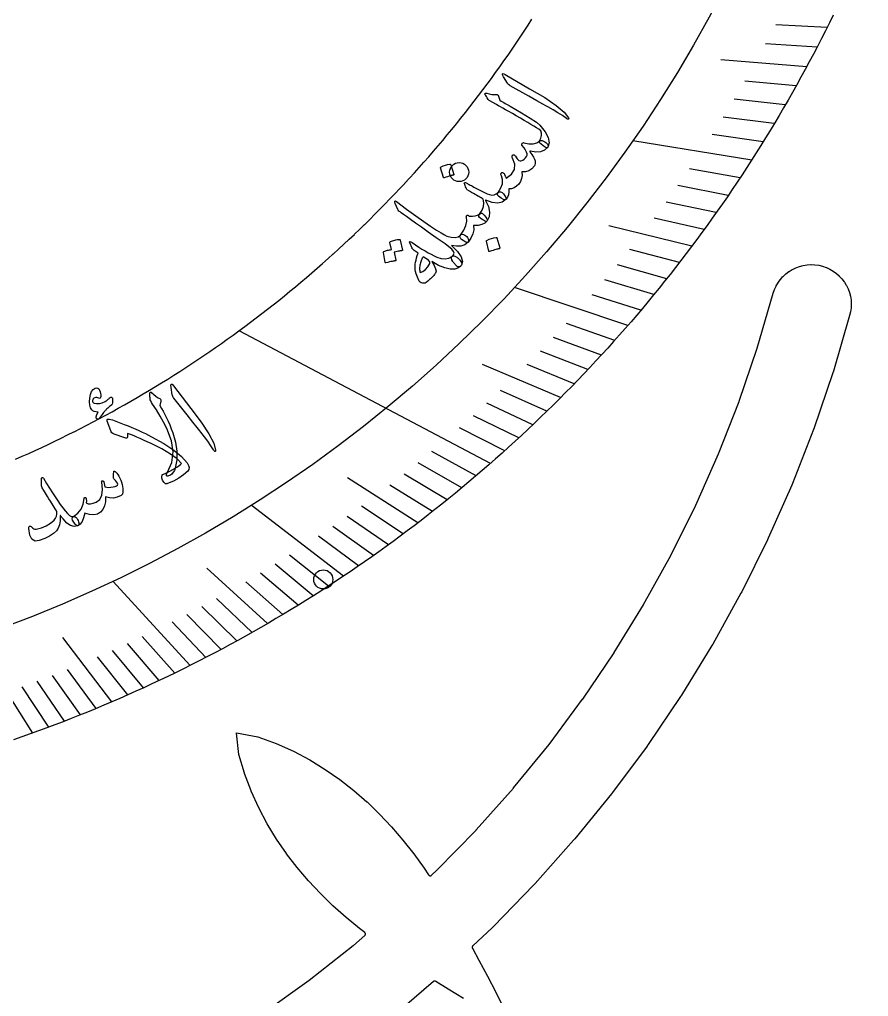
# Model space of a CAD drawing. Header units: millimetres. Extents: x -252 to 252, y -252 to 252.
# Drawn here: x 59.2 to 165.8, y -129.5 to -6.7 of the extents above; entities that cross this region are included whole.
import ezdxf

# ---------------------------------------------------------------- set-up
doc = ezdxf.new("R2010")
doc.units = ezdxf.units.MM
for name, color, linetype in [('CUT_INNER', 6, 'Continuous'), ('ENGRAVE', 7, 'Continuous'), ('ENGRAVE_FINE', 8, 'Continuous'), ('TEXT', 5, 'Continuous')]:
    doc.layers.add(name, color=color, linetype=linetype)

msp = doc.modelspace()

# ---------------------------------------------------------------- linework, layer by layer
at = {"layer": 'CUT_INNER'}
for points in [[(161.3894, -6.1542), (160.903, -7.143), (160.4106, -8.1288), (159.9122, -9.1115), (159.4077, -10.0912), (158.8972, -11.0677), (158.3808, -12.0411), (157.8584, -13.0113), (157.33, -13.9783), (156.7957, -14.942), (156.2555, -15.9025), (155.7095, -16.8596), (155.1575, -17.8133), (154.5998, -18.7636), (154.0362, -19.7105), (153.4668, -20.6539), (152.8916, -21.5938), (152.3107, -22.5302), (151.724, -23.4629), (151.1316, -24.3921), (150.5336, -25.3176), (149.9298, -26.2394), (149.3205, -27.1575), (148.7055, -28.0718), (148.0849, -28.9824), (147.4587, -29.8891), (146.827, -30.792), (146.1897, -31.6909), (145.547, -32.586), (144.8987, -33.477), (144.245, -34.3641), (143.5859, -35.2472), (142.9214, -36.1262), (142.2515, -37.0011), (141.5762, -37.8719), (140.8956, -38.7385), (140.2097, -39.6009), (139.5185, -40.4591), (138.8221, -41.313), (138.1204, -42.1627), (137.4136, -43.008), (136.7015, -43.849), (135.9844, -44.6856), (135.2621, -45.5178), (134.5347, -46.3455), (133.8022, -47.1687), (133.0647, -47.9875), (132.3222, -48.8017), (131.5747, -49.6113), (130.8223, -50.4163), (130.0649, -51.2167), (129.3027, -52.0125), (128.5355, -52.8035), (127.7636, -53.5898), (126.9868, -54.3714), (126.2052, -55.1482), (125.4189, -55.9202), (124.6279, -56.6873), (123.8322, -57.4496), (123.0318, -58.2069), (122.2268, -58.9594), (121.4171, -59.7069), (120.6029, -60.4494), (119.7842, -61.1869), (118.961, -61.9193), (118.1332, -62.6467), (117.3011, -63.369), (116.4645, -64.0862), (115.6235, -64.7983), (114.7782, -65.5051), (113.9285, -66.2068), (113.0746, -66.9032), (112.2164, -67.5944), (111.354, -68.2803), (110.4874, -68.9609), (109.6166, -69.6362), (108.7417, -70.3061), (107.8627, -70.9707), (106.9797, -71.6298), (106.0926, -72.2835), (105.2015, -72.9317), (104.3065, -73.5745), (103.4075, -74.2118), (102.5047, -74.8435), (101.598, -75.4697), (100.6874, -76.0903), (99.7731, -76.7053), (98.855, -77.3147), (97.9332, -77.9184), (97.0077, -78.5165), (96.0786, -79.1089), (95.1458, -79.6955), (94.2094, -80.2765), (93.2696, -80.8517), (92.3261, -81.4211), (91.3793, -81.9847), (90.4289, -82.5424), (89.4752, -83.0944), (88.5181, -83.6405), (87.5577, -84.1807), (86.594, -84.715), (85.627, -85.2433), (84.6568, -85.7657), (83.6834, -86.2822), (82.7068, -86.7927), (81.7272, -87.2972), (80.7444, -87.7956), (79.7587, -88.288), (78.7699, -88.7744), (77.7781, -89.2547), (76.7835, -89.7289), (75.7859, -90.197), (74.7855, -90.6589), (73.7822, -91.1147), (72.7762, -91.5643), (71.7675, -92.0078), (70.756, -92.4451), (69.7419, -92.8761), (68.7252, -93.3009), (67.7058, -93.7195), (66.684, -94.1318), (65.6596, -94.5378), (64.6327, -94.9375), (63.6034, -95.331), (62.5717, -95.7181), (61.5377, -96.0988), (60.5013, -96.4733), (59.4627, -96.8413), (58.4218, -97.203)], [(58.6654, -61.9536), (59.4886, -61.5917), (59.49, -61.5911), (60.3109, -61.2241), (60.3123, -61.2235), (61.131, -60.8516), (61.1324, -60.8509), (61.9488, -60.474), (61.9502, -60.4733), (62.7643, -60.0913), (62.7656, -60.0907), (63.5773, -59.7037), (63.5787, -59.7031), (64.388, -59.3111), (64.3894, -59.3105), (65.1963, -58.9136), (65.1977, -58.9129), (66.0021, -58.5111), (66.0035, -58.5104), (66.8054, -58.1036), (66.8068, -58.1029), (67.6063, -57.6912), (67.6076, -57.6905), (68.4045, -57.274), (68.4059, -57.2733), (69.2002, -56.8518), (69.2016, -56.8511), (69.9933, -56.4248), (69.9946, -56.424), (70.7838, -55.9929), (70.7851, -55.9921), (71.5715, -55.5561), (71.5729, -55.5554), (72.3566, -55.1145), (72.358, -55.1138), (73.139, -54.6682), (73.1403, -54.6674), (73.9186, -54.217), (73.9199, -54.2162), (74.6954, -53.7611), (74.6968, -53.7603), (75.4695, -53.3004), (75.4708, -53.2996), (76.2406, -52.8349), (76.2419, -52.8341), (77.0089, -52.3648), (77.0102, -52.3639), (77.7744, -51.8899), (77.7757, -51.8891), (78.5368, -51.4103), (78.5381, -51.4095), (79.2964, -50.9261), (79.2976, -50.9253), (80.0529, -50.4372), (80.0542, -50.4364), (80.8064, -49.9437), (80.8077, -49.9429), (81.5569, -49.4456), (81.5582, -49.4447), (82.3043, -48.9429), (82.3056, -48.942), (83.0486, -48.4356), (83.0499, -48.4347), (83.7898, -47.9237), (83.7911, -47.9228), (84.5278, -47.4073), (84.5291, -47.4064), (85.2627, -46.8864), (85.2639, -46.8855), (85.9943, -46.361), (85.9956, -46.3601), (86.7227, -45.8311), (86.724, -45.8302), (87.4479, -45.2967), (87.4491, -45.2958), (88.1697, -44.758), (88.1709, -44.757), (88.8882, -44.2147), (88.8894, -44.2138), (89.6034, -43.6671), (89.6046, -43.6662), (90.3152, -43.1152), (90.3164, -43.1142), (91.0236, -42.5588), (91.0248, -42.5579), (91.7286, -41.9981), (91.7298, -41.9972), (92.4301, -41.4331), (92.4313, -41.4322), (93.1281, -40.8639), (93.1293, -40.8629), (93.8227, -40.2903), (93.8239, -40.2893), (94.5137, -39.7125), (94.5149, -39.7115), (95.2011, -39.1304), (95.2023, -39.1294), (95.885, -38.5442), (95.8861, -38.5432), (96.5652, -37.9538), (96.5664, -37.9528), (97.2418, -37.3592), (97.243, -37.3582), (97.9148, -36.7604), (97.9159, -36.7594), (98.5841, -36.1576), (98.5852, -36.1566), (99.2496, -35.5506), (99.2508, -35.5496), (99.9114, -34.9396), (99.9126, -34.9386), (100.5695, -34.3245), (100.5706, -34.3235), (101.2238, -33.7054), (101.2249, -33.7044), (101.8742, -33.0823), (101.8753, -33.0813), (102.5209, -32.4553), (102.522, -32.4542), (103.1636, -31.8242), (103.1647, -31.8232), (103.8025, -31.1893), (103.8036, -31.1882), (104.4375, -30.5504), (104.4386, -30.5493), (105.0685, -29.9076), (105.0696, -29.9065), (105.6956, -29.261), (105.6967, -29.2599), (106.3187, -28.6106), (106.3198, -28.6095), (106.9378, -27.9563), (106.9389, -27.9552), (107.5529, -27.2982), (107.5539, -27.2971), (108.1639, -26.6364), (108.165, -26.6353), (108.7709, -25.9709), (108.7719, -25.9698), (109.3737, -25.3016), (109.3748, -25.3005), (109.9725, -24.6287), (109.9735, -24.6275), (110.5671, -23.9521), (110.5681, -23.9509), (111.1575, -23.2718), (111.1585, -23.2707), (111.7438, -22.588), (111.7448, -22.5868), (112.3258, -21.9005), (112.3268, -21.8994), (112.9036, -21.2095), (112.9046, -21.2084), (113.4772, -20.515), (113.4782, -20.5138), (114.0465, -19.817), (114.0475, -19.8158), (114.6115, -19.1155), (114.6125, -19.1143), (115.1722, -18.4105), (115.1731, -18.4093), (115.7285, -17.7021), (115.7295, -17.7009), (116.2805, -16.9903), (116.2815, -16.9891), (116.8281, -16.2751), (116.8291, -16.2739), (117.3714, -15.5566), (117.3723, -15.5554), (117.9102, -14.8348), (117.9111, -14.8335), (118.4445, -14.1096), (118.4454, -14.1084), (118.9744, -13.3812), (118.9753, -13.38), (119.4998, -12.6496), (119.5007, -12.6484), (120.0207, -11.9148), (120.0216, -11.9135), (120.5371, -11.1767), (120.538, -11.1755), (121.049, -10.4356), (121.0499, -10.4343), (121.5563, -9.6913), (121.5572, -9.69), (122.059, -8.9438), (122.0599, -8.9426), (122.5572, -8.1934), (122.558, -8.1921), (123.0507, -7.4399), (123.0515, -7.4386), (123.5396, -6.6833)], [(89.7961, -131.5177), (95.5328, -127.4117), (95.5416, -127.405), (101.0905, -123.0486), (101.099, -123.0416), (102.5332, -121.8089), (102.5511, -121.792), (102.5672, -121.7733), (102.5814, -121.7532), (102.5936, -121.7317), (102.6036, -121.7092), (102.6113, -121.6858), (102.6166, -121.6617), (102.6196, -121.6373), (102.6202, -121.6126), (102.6183, -121.588), (102.614, -121.5638), (102.6073, -121.54), (102.5984, -121.5171), (102.5872, -121.4951), (102.5739, -121.4743), (102.5586, -121.455), (102.5415, -121.4372), (102.5228, -121.4213), (101.8863, -120.9312), (101.8831, -120.9286), (100.1808, -119.525), (100.1772, -119.5219), (98.5366, -118.0611), (98.5327, -118.0575), (96.96, -116.5335), (96.956, -116.5294), (95.457, -114.9368), (95.4529, -114.9322), (94.0329, -113.2659), (94.0288, -113.2608), (92.6925, -111.5163), (92.6885, -111.5108), (91.4402, -109.6838), (91.4364, -109.6779), (90.2804, -107.7643), (90.2769, -107.7581), (89.218, -105.7534), (89.2147, -105.7467), (88.2601, -103.6444), (88.257, -103.637), (87.4196, -101.4257), (87.4165, -101.4166), (86.7287, -99.0658), (86.7275, -99.0607), (86.7266, -99.0556), (86.409, -96.3572), (86.4086, -96.3514), (86.4144, -96.3522), (89.0879, -96.8367), (89.0929, -96.8378), (89.0979, -96.8394), (91.4015, -97.6718), (91.4104, -97.6754), (93.5654, -98.6485), (93.5726, -98.6521), (95.6115, -99.7354), (95.618, -99.7391), (97.5531, -100.9203), (97.5592, -100.9242), (99.3973, -102.1968), (99.4029, -102.201), (101.1489, -103.5603), (101.1541, -103.5646), (102.8123, -105.0067), (102.8171, -105.0111), (104.3921, -106.5318), (104.3964, -106.5362), (105.8929, -108.1311), (105.8967, -108.1354), (107.3201, -109.7996), (107.3235, -109.8037), (108.6796, -111.5319), (108.6825, -111.5357), (109.9778, -113.3218), (109.9802, -113.3252), (110.5596, -114.1831), (110.574, -114.2024), (110.5902, -114.2202), (110.608, -114.2363), (110.6272, -114.2507), (110.6478, -114.2631), (110.6695, -114.2735), (110.692, -114.2818), (110.7153, -114.2879), (110.739, -114.2917), (110.763, -114.2932), (110.787, -114.2924), (110.8109, -114.2893), (110.8343, -114.2839), (110.8571, -114.2763), (110.879, -114.2666), (110.9, -114.2548), (110.9197, -114.241), (110.938, -114.2254), (111.5983, -113.6048), (111.6063, -113.597), (116.5278, -108.5427), (116.5354, -108.5346), (121.2279, -103.2669), (121.2351, -103.2584), (125.6893, -97.7878), (125.6961, -97.779), (129.9032, -92.1162), (129.9097, -92.1071), (133.8615, -86.2632), (133.8675, -86.2539), (137.5562, -80.2405), (137.5618, -80.2309), (140.9801, -74.0597), (140.9853, -74.0499), (144.1265, -67.7332), (144.1312, -67.7232), (146.9892, -61.2733), (146.9935, -61.2631), (149.5625, -54.6929), (149.5663, -54.6824), (151.8413, -48.0047), (151.8447, -47.9941), (153.8531, -41.1131), (153.8549, -41.1073), (154.0123, -40.6523), (154.0169, -40.6409), (154.2169, -40.2063), (154.2226, -40.1954), (154.4642, -39.7825), (154.4709, -39.7723), (154.7518, -39.385), (154.7595, -39.3755), (155.077, -39.0176), (155.0856, -39.0089), (155.4366, -38.6839), (155.446, -38.676), (155.8273, -38.387), (155.8374, -38.3801), (156.2451, -38.1298), (156.2559, -38.1239), (156.6861, -37.9148), (156.6974, -37.91), (157.1461, -37.7441), (157.1578, -37.7404), (157.6206, -37.6193), (157.6326, -37.6168), (158.1051, -37.5416), (158.1173, -37.5403), (158.5948, -37.5118), (158.6071, -37.5116), (159.0851, -37.5301), (159.0974, -37.5311), (159.5713, -37.5963), (159.5833, -37.5986), (160.0486, -37.71), (160.0604, -37.7134), (160.5125, -37.8698), (160.5239, -37.8744), (160.9585, -38.0744), (160.9693, -38.08), (161.3822, -38.3216), (161.3925, -38.3283), (161.7797, -38.6092), (161.7893, -38.6169), (162.1471, -38.9344), (162.1559, -38.943), (162.4809, -39.2941), (162.4888, -39.3035), (162.7778, -39.6847), (162.7847, -39.6948), (163.035, -40.1026), (163.0409, -40.1133), (163.2499, -40.5436), (163.2548, -40.5549), (163.4207, -41.0036), (163.4243, -41.0153), (163.5455, -41.4781), (163.548, -41.4901), (163.6232, -41.9626), (163.6245, -41.9747), (163.653, -42.4523), (163.6531, -42.4646), (163.6347, -42.9426), (163.6336, -42.9548), (163.5684, -43.4288), (163.5662, -43.4408), (163.4541, -43.9091), (163.4525, -43.915), (161.4119, -50.9065), (161.4111, -50.9091), (161.3451, -51.118), (161.3442, -51.1206), (158.9949, -58.0163), (158.994, -58.0189), (158.9187, -58.2247), (158.9178, -58.2273), (156.2649, -65.0119), (156.2639, -65.0145), (156.1796, -65.2167), (156.1785, -65.2192), (153.2273, -71.8796), (153.2261, -71.8821), (153.1329, -72.0804), (153.1317, -72.0828), (149.888, -78.6057), (149.8867, -78.6082), (149.7849, -78.8021), (149.7835, -78.8045), (146.2537, -85.1771), (146.2523, -85.1795), (146.1419, -85.3687), (146.1405, -85.3711), (142.3314, -91.5808), (142.3299, -91.5831), (142.2112, -91.7673), (142.2097, -91.7696), (138.1289, -97.8042), (138.1274, -97.8065), (138.0006, -97.9852), (137.999, -97.9875), (133.6545, -103.8351), (133.6529, -103.8373), (133.5184, -104.0102), (133.5166, -104.0124), (128.917, -109.6616), (128.9153, -109.6637), (128.7732, -109.8305), (128.7714, -109.8326), (123.9258, -115.2722), (123.9239, -115.2742), (123.7746, -115.4345), (123.7727, -115.4365), (118.6905, -120.6558), (118.6886, -120.6578), (118.5323, -120.8113), (118.5303, -120.8132), (116.1065, -123.0909), (116.089, -123.1091), (116.0735, -123.1289), (116.06, -123.1503), (116.0487, -123.1728), (116.0398, -123.1964), (116.0333, -123.2207), (116.0292, -123.2456), (116.0277, -123.2708), (116.0288, -123.296), (116.0323, -123.3209), (116.0384, -123.3454), (116.0469, -123.3692), (116.0577, -123.3919), (116.8725, -124.9006), (117.9366, -126.9103), (118.9886, -128.9314), (118.9892, -128.9326), (120.0207, -130.9668)], [(114.9528, -129.7166), (113.0132, -128.53), (111.4544, -127.5585), (111.4331, -127.5467), (111.4108, -127.5369), (111.3876, -127.5294), (111.3638, -127.5242), (111.3396, -127.5213), (111.3153, -127.5208), (111.291, -127.5227), (111.267, -127.5269), (111.2435, -127.5334), (111.2208, -127.5422), (111.199, -127.5531), (111.1784, -127.5661), (111.1592, -127.5811), (107.5298, -130.7004)]]:
    msp.add_lwpolyline(points, dxfattribs=at)
at = {"layer": 'ENGRAVE'}
for points in [[(151.1428, -24.3748), (136.1971, -21.9645)], [(135.5932, -45.1376), (121.3425, -40.3937)], [(118.3233, -62.4805), (86.7523, -45.8094)], [(60.8257, -96.3568), (42.8032, -67.8066)], [(99.8669, -76.6425), (88.2781, -67.7487)], [(80.6096, -87.8634), (70.8993, -77.2793)]]:
    msp.add_lwpolyline(points, dxfattribs=at)
for centre, radius in [((0, 72.6143), 165.8156), ((114.3946, -25.8855), 1.2), ((97.3249, -77.062), 1.2)]:
    msp.add_circle(centre, radius, dxfattribs=at)
at = {"layer": 'ENGRAVE_FINE'}
for points in [[(160.6261, -7.6992), (154.161, -7.3893)], [(159.3555, -10.1917), (152.8974, -9.7786)], [(158.0553, -12.6472), (147.2812, -11.7851)], [(156.7265, -15.066), (150.2881, -14.4471)], [(155.3699, -17.448), (148.9444, -16.7264)], [(153.9865, -19.7934), (147.5759, -18.9693)], [(152.5772, -22.1023), (146.1833, -21.1761)], [(149.6841, -26.6111), (143.3298, -25.4814)], [(148.2021, -28.8113), (141.8704, -27.5804)], [(146.6974, -30.9757), (140.3903, -29.6439)], [(145.1709, -33.1044), (138.8904, -31.6722)], [(143.6232, -35.1975), (133.1801, -32.6382)], [(142.0552, -37.2553), (135.8335, -35.6236)], [(140.4675, -39.278), (134.2781, -37.5473)], [(138.8608, -41.2658), (132.7056, -39.4366)], [(137.2358, -43.2189), (131.1167, -41.2919)], [(133.9334, -47.022), (127.892, -44.9009)], [(132.2573, -48.8724), (126.2575, -46.6553)], [(130.5653, -50.6891), (124.6089, -48.3766)], [(127.136, -54.222), (117.3437, -50.0457)], [(128.858, -52.4722), (122.9469, -50.0651)], [(125.3998, -55.9388), (119.5847, -53.3448)], [(123.6499, -57.6228), (117.8855, -54.9365)], [(121.8869, -59.2743), (116.1749, -56.4965)], [(120.1112, -60.8934), (114.4534, -58.025)], [(116.5237, -64.0358), (110.9793, -60.9888)], [(114.7128, -65.5595), (109.2276, -62.4247)], [(109.2163, -69.9438), (100.3733, -64.2806)], [(112.8909, -67.0519), (107.4667, -63.8302)], [(111.0587, -68.5132), (105.6971, -65.2056)], [(107.3643, -71.3437), (102.1328, -67.8673)], [(105.503, -72.7133), (100.3389, -69.1542)], [(103.6328, -74.0528), (98.5377, -70.412)], [(101.754, -75.3625), (96.7294, -71.6411)], [(97.972, -77.8932), (93.093, -74.0141)], [(90.319, -82.6064), (82.6931, -75.6317)], [(96.0694, -79.1147), (91.2654, -75.1585)], [(94.1595, -80.3072), (89.4321, -76.2753)], [(92.2426, -81.4711), (87.5931, -77.3645)], [(88.389, -83.7135), (83.8995, -79.4615)], [(86.4528, -84.7926), (82.0454, -80.4698)], [(84.5107, -85.8438), (80.1867, -81.4516)], [(82.5629, -86.8673), (78.3236, -82.407)], [(70.7698, -92.4392), (64.59, -84.3671)], [(78.6512, -88.8323), (74.5852, -84.2399)], [(76.6878, -89.7741), (72.7102, -85.1178)], [(72.7469, -91.5774), (68.9499, -86.7975)], [(74.7196, -90.6891), (70.8318, -85.9702)], [(66.8034, -94.084), (63.2856, -89.1297)], [(68.7886, -93.2746), (65.1767, -88.377)], [(62.8218, -95.6249), (59.4956, -90.5619)], [(64.8144, -94.8674), (61.3919, -89.8579)]]:
    msp.add_lwpolyline(points, dxfattribs=at)
at = {"layer": 'TEXT'}
for points in [[(119.9727, -13.9326), (119.8323, -13.6682), (119.8178, -13.5268), (119.9295, -13.5081), (120.1677, -13.6119), (123.2472, -15.42), (125.1378, -16.5284), (126.5839, -17.5038), (127.5823, -18.3508), (128.131, -19.0717), (128.1601, -19.1527), (128.1658, -19.2101), (128.1482, -19.2441), (128.1073, -19.2545), (128.0576, -19.2506), (128.0018, -19.2333), (127.9401, -19.2027), (127.8724, -19.1586), (127.3616, -18.792), (126.8028, -18.4269), (126.1962, -18.0631), (125.542, -17.7001), (125.3733, -17.6021), (124.9145, -17.3419), (124.1659, -16.9188), (123.1283, -16.3318), (120.8181, -15.0424), (120.7009, -14.9661), (120.6008, -14.8847), (120.5176, -14.7985), (120.4514, -14.7075)], [(118.0456, -16.7838), (117.9132, -16.5663), (117.8072, -16.3951), (117.7277, -16.2701), (117.6747, -16.1912), (117.6437, -16.1375), (117.6298, -16.0881), (117.6331, -16.043), (117.6535, -16.0023), (117.6914, -15.9671), (117.7385, -15.9497), (117.795, -15.9501), (117.8608, -15.9682), (118.1787, -16.0632), (118.4856, -16.1212), (118.7815, -16.1421), (119.0663, -16.126), (119.153, -16.1266), (119.2252, -16.1619), (119.2827, -16.2319), (119.3257, -16.3367), (119.5024, -16.8521), (119.6762, -16.956), (119.8471, -17.0577), (120.0152, -17.1571), (120.1804, -17.2544), (120.3427, -17.3494), (120.5022, -17.4422), (120.6587, -17.5328), (120.8124, -17.6211), (122.2358, -18.4381), (123.3299, -19.1016), (124.0931, -19.6139), (124.5245, -19.9764), (125.1786, -20.8069), (125.5659, -21.5477), (125.6864, -22.1981), (125.5404, -22.7562), (125.5314, -22.768), (125.5225, -22.7797), (125.5136, -22.7915), (125.5046, -22.8032), (125.3866, -22.8236), (125.2038, -22.7551), (124.9564, -22.5978), (124.6442, -22.3519), (124.5356, -22.2519), (124.4754, -22.1542), (124.4636, -22.0589), (124.5001, -21.9659), (124.6659, -21.6254), (124.7456, -21.2983), (124.7394, -20.985), (124.6473, -20.6857), (124.3966, -20.5134), (124.1066, -20.3241), (123.7772, -20.1176), (123.4086, -19.8939), (123.0028, -19.6532), (122.5618, -19.3959), (122.0858, -19.1218), (121.5747, -18.8308), (121.0754, -18.5407), (120.6259, -18.2809), (120.2262, -18.0515), (119.8763, -17.8526), (119.577, -17.6828), (119.3295, -17.5409), (119.1336, -17.4269), (118.9894, -17.3408), (118.2455, -16.9527), (118.1778, -16.9068), (118.1219, -16.8634), (118.0778, -16.8224), (118.0456, -16.7838)], [(119.6915, -26.3498), (119.6596, -26.2645), (119.6426, -26.1868), (119.6405, -26.1167), (119.6532, -26.0542), (119.6799, -26.0033), (119.7197, -25.9678), (119.7726, -25.9478), (119.8386, -25.9433), (119.9085, -25.9597), (119.9733, -26.0023), (120.0328, -26.0713), (120.0872, -26.1666), (120.1089, -26.2217), (120.1326, -26.2771), (120.1582, -26.333), (120.1858, -26.3894), (120.2135, -26.4471), (120.2395, -26.5069), (120.2637, -26.5689), (120.2861, -26.6329), (120.9654, -26.1326), (121.3289, -25.5459), (121.3755, -24.8766), (121.105, -24.1273), (121.071, -24.0433), (121.051, -23.9681), (121.0447, -23.9017), (121.0524, -23.8441), (121.0775, -23.7922), (121.1145, -23.7545), (121.1634, -23.7309), (121.2243, -23.7214), (121.2892, -23.7301), (121.3502, -23.7612), (121.4074, -23.8147), (121.4606, -23.8906), (121.5825, -24.0828), (121.6932, -24.2336), (121.7928, -24.3431), (121.8812, -24.4112), (122.0367, -24.4708), (122.2033, -24.4667), (122.3811, -24.3989), (122.5698, -24.2672), (122.7411, -24.097), (122.8575, -23.9256), (122.9191, -23.753), (122.926, -23.5795), (122.8706, -23.3809), (122.7454, -23.1327), (122.5505, -22.8353), (122.2856, -22.4888), (122.2555, -22.4447), (122.248, -22.3952), (122.2631, -22.3404), (122.3007, -22.2801), (122.3509, -22.2272), (122.4036, -22.1947), (122.4589, -22.1825), (122.5169, -22.1906), (123.1619, -22.3306), (123.7094, -22.3376), (124.1587, -22.212), (124.5089, -21.9542), (124.5904, -21.9069), (124.6967, -21.899), (124.8277, -21.9304), (124.9834, -22.0012), (125.1435, -22.0889), (125.2783, -22.1829), (125.3879, -22.2831), (125.4722, -22.3897), (125.5395, -22.5007), (125.5747, -22.5969), (125.578, -22.6782), (125.5493, -22.7445), (125.1355, -23.1391), (124.6276, -23.3582), (124.0271, -23.4011), (123.3349, -23.2677), (123.2995, -23.2599), (123.2803, -23.267), (123.2771, -23.2888), (123.2899, -23.3255), (123.5323, -23.6861), (123.7201, -23.9956), (123.8533, -24.2538), (123.9322, -24.4606), (123.9618, -24.642), (123.9561, -24.8123), (123.9151, -24.9716), (123.8388, -25.1196), (123.5084, -25.4858), (123.1335, -25.7336), (122.7152, -25.8628), (122.2539, -25.8733), (122.2905, -26.293), (122.2402, -26.6864), (122.1032, -27.053), (121.8794, -27.3923), (121.6053, -27.6699), (121.3078, -27.8633), (120.9874, -27.9723), (120.6445, -27.997), (120.6475, -28.3798), (120.5893, -28.7244), (120.4703, -29.0306), (120.2905, -29.298), (120.1624, -29.3551), (119.9595, -29.3123), (119.682, -29.1695), (119.3299, -28.9266), (119.2412, -28.8307), (119.2057, -28.7199), (119.2232, -28.5941), (119.2937, -28.4535), (119.6407, -27.8818), (119.8222, -27.3398), (119.8389, -26.829), (119.6915, -26.3498)], [(112.0669, -25.3461), (112.0647, -25.321), (112.0726, -25.2955), (112.0905, -25.2695), (112.1184, -25.243), (112.3827, -25.1137), (112.6558, -25.0122), (112.9378, -24.9387), (113.2288, -24.8929), (113.2651, -24.8953), (113.2933, -24.9069), (113.3136, -24.9279), (113.3259, -24.9581), (113.7281, -26.1796), (113.7318, -26.2155), (113.7157, -26.2436), (113.68, -26.264), (113.6245, -26.2766), (113.5766, -26.2874), (113.5026, -26.306), (113.4027, -26.3323), (113.2767, -26.3662), (113.1237, -26.4089), (112.9423, -26.4617), (112.7326, -26.5245), (112.4946, -26.5971), (112.4597, -26.6037), (112.4341, -26.5999), (112.4177, -26.5854), (112.4107, -26.5605)], [(115.4197, -28.1053), (115.3735, -28.0602), (115.321, -27.9811), (115.262, -27.8679), (115.1966, -27.7206), (115.1394, -27.5749), (115.0945, -27.4565), (115.0619, -27.3654), (115.0415, -27.3017), (115.0506, -27.2221), (115.0936, -27.1863), (115.1708, -27.1941), (115.2822, -27.2457), (115.3537, -27.2858), (115.4398, -27.3326), (115.5405, -27.3861), (115.6559, -27.4462), (115.7839, -27.5138), (115.923, -27.5895), (116.0729, -27.6734), (116.2337, -27.7655), (116.9193, -28.1319), (117.4773, -28.4127), (117.9072, -28.6084), (118.2088, -28.7195), (118.5173, -28.7651), (118.8011, -28.7359), (119.06, -28.6321), (119.2937, -28.4535), (119.3594, -28.4011), (119.4319, -28.3689), (119.5111, -28.3567), (119.5971, -28.3646), (119.6938, -28.3934), (119.7847, -28.4461), (119.8697, -28.5226), (119.9488, -28.623), (120.1378, -28.8717), (120.2577, -29.0671), (120.3086, -29.2093), (120.2905, -29.298), (119.8149, -29.6626), (119.2326, -29.8056), (118.5452, -29.7265), (117.7537, -29.4253), (117.7235, -29.4172), (117.7069, -29.4184), (117.7037, -29.429), (117.7141, -29.4489), (118.0633, -30.2199), (118.2154, -30.9064), (118.1708, -31.5071), (117.9298, -32.0207), (117.8847, -32.0633), (117.8267, -32.0821), (117.7559, -32.0772), (117.6722, -32.0484), (117.5645, -31.9934), (117.4326, -31.9191), (117.2765, -31.8257), (117.0962, -31.7131), (116.9389, -31.5827), (116.8626, -31.446), (116.8672, -31.303), (116.9526, -31.1536), (117.2717, -30.6844), (117.4548, -30.216), (117.5022, -29.7494), (117.4141, -29.2851), (117.3821, -29.2501), (117.2997, -29.1955), (117.1671, -29.1213), (116.9843, -29.0274), (116.8712, -28.9694), (116.7345, -28.8944), (116.5741, -28.8023), (116.3901, -28.6931), (116.1826, -28.5681), (115.9516, -28.4285), (115.6974, -28.2742), (115.4197, -28.1053)], [(113.6142, -37.1306), (113.4841, -36.9022), (113.4189, -36.7163), (113.4187, -36.5727), (113.4835, -36.4713), (113.6037, -36.3631), (113.6877, -36.2637), (113.7356, -36.173), (113.7473, -36.0911), (113.6641, -35.8512), (113.452, -35.5753), (113.1115, -35.2633), (112.6429, -34.9146), (111.516, -34.1319), (110.5156, -33.4318), (109.6409, -32.8153), (108.8914, -32.2831), (108.2659, -31.8365), (107.7634, -31.4766), (107.3835, -31.2039), (107.126, -31.0187), (106.9621, -30.8892), (106.8328, -30.7737), (106.7378, -30.6722), (106.6774, -30.5847), (106.3462, -29.8409), (106.3029, -29.636), (106.3147, -29.5229), (106.382, -29.5013), (106.5048, -29.5712), (107.7894, -30.5314), (108.9349, -31.37), (109.9407, -32.0881), (110.8062, -32.6861), (111.5302, -33.1668), (112.1116, -33.5326), (112.55, -33.7841), (112.845, -33.9217), (113.4001, -34.0734), (113.8714, -34.1016), (114.2584, -34.0066), (114.5604, -33.7888), (114.6568, -33.7209), (114.7767, -33.6996), (114.9201, -33.725), (115.0871, -33.797), (115.2242, -33.8825), (115.3414, -33.987), (115.4384, -34.1106), (115.5153, -34.2532), (115.5616, -34.3902), (115.5774, -34.5067), (115.5627, -34.6026), (115.5176, -34.6778), (115.1069, -35.0041), (114.6196, -35.1816), (114.0568, -35.2098), (113.4193, -35.0886), (114.1853, -35.8656), (114.6525, -36.5408), (114.8197, -37.1147), (114.6867, -37.5865), (114.6184, -37.6759), (114.5473, -37.7419), (114.4735, -37.7845), (114.3969, -37.8038), (114.302, -37.8015), (114.2044, -37.768), (114.1041, -37.7033), (114.0011, -37.6076), (113.9492, -37.5471), (113.8979, -37.4872), (113.8473, -37.4279), (113.7973, -37.3693), (113.7487, -37.3107), (113.7019, -37.2514), (113.6571, -37.1913), (113.6142, -37.1306)], [(116.9526, -31.1536), (117.0576, -31.0913), (117.1432, -31.0534), (117.2096, -31.0399), (117.2567, -31.051), (117.313, -31.086), (117.3752, -31.1362), (117.4435, -31.2014), (117.5177, -31.2818), (117.7422, -31.5552), (117.8857, -31.7695), (117.9482, -31.9247), (117.9298, -32.0207), (117.6235, -32.2818), (117.2342, -32.4681), (116.7624, -32.5791), (116.2088, -32.614), (116.217, -33.1328), (116.1031, -33.652), (115.8666, -34.171), (115.5076, -34.6887), (115.4517, -34.7288), (115.3847, -34.7408), (115.3066, -34.7249), (115.2174, -34.6809), (114.6911, -34.3513), (114.6326, -34.3143), (114.5826, -34.2602), (114.5412, -34.1889), (114.5082, -34.1005), (114.4935, -34.0205), (114.4956, -33.9436), (114.5146, -33.87), (114.5504, -33.7995), (114.9724, -33.1827), (115.2381, -32.6028), (115.3483, -32.0612), (115.3038, -31.5589), (115.2929, -31.4951), (115.2977, -31.4357), (115.318, -31.3806), (115.354, -31.3298), (115.3984, -31.2927), (115.444, -31.2787), (115.4908, -31.2878), (115.5388, -31.3199), (115.5805, -31.355), (115.6192, -31.3824), (115.655, -31.4024), (115.6878, -31.4147), (116.0697, -31.428), (116.4079, -31.3888), (116.7023, -31.2972), (116.9526, -31.1536)], [(105.7007, -34.7248), (105.7005, -34.6995), (105.7105, -34.6744), (105.7305, -34.6495), (105.7607, -34.6249), (105.8972, -34.5654), (106.0343, -34.5127), (106.1721, -34.4668), (106.3107, -34.4278), (106.4512, -34.3956), (106.595, -34.3702), (106.742, -34.3517), (106.8923, -34.34), (106.9292, -34.3456), (106.9585, -34.3611), (106.9804, -34.3868), (106.9947, -34.4224), (107.2888, -35.6862), (107.2857, -35.7097), (107.266, -35.7292), (107.2298, -35.7446), (107.177, -35.756), (107.136, -35.7589), (107.074, -35.7685), (106.991, -35.7848), (106.8871, -35.8076), (106.7609, -35.837), (106.6113, -35.8729), (106.4381, -35.9151), (106.2415, -35.9636), (106.4511, -36.9554), (106.4515, -36.9917), (106.4328, -37.0187), (106.3951, -37.0363), (106.3383, -37.0446), (106.2892, -37.0518), (106.2133, -37.0647), (106.1106, -37.0832), (105.9812, -37.1074), (105.8237, -37.1384), (105.6369, -37.1772), (105.4207, -37.2239), (105.1753, -37.2781), (105.1442, -37.2778), (105.1221, -37.2688), (105.1089, -37.2512), (105.1048, -37.2251), (104.8718, -35.9792), (104.8719, -35.9539), (104.8821, -35.9288), (104.9025, -35.9041), (104.9329, -35.8797), (105.0455, -35.8257), (105.1599, -35.7786), (105.2762, -35.7384), (105.3944, -35.7051), (105.5138, -35.6781), (105.6339, -35.6567), (105.7546, -35.6408), (105.876, -35.6306)], [(117.8196, -34.5759), (117.8188, -34.5499), (117.8283, -34.5232), (117.8482, -34.496), (117.8784, -34.468), (118.158, -34.3299), (118.445, -34.2207), (118.7397, -34.1402), (119.0421, -34.0886), (119.0793, -34.0905), (119.1078, -34.1022), (119.1275, -34.1237), (119.1385, -34.1549), (119.4856, -35.4184), (119.4874, -35.4556), (119.4693, -35.485), (119.4314, -35.5067), (119.3736, -35.5205), (119.3236, -35.5324), (119.2464, -35.5528), (119.1419, -35.5814), (119.0103, -35.6184), (118.8502, -35.6649), (118.6603, -35.7223), (118.4407, -35.7904), (118.1914, -35.8691), (118.155, -35.8765), (118.1288, -35.8728), (118.1128, -35.8581), (118.1069, -35.8323)], [(111.595, -36.5629), (112.1474, -36.7517), (112.6467, -36.7994), (113.0923, -36.7059), (113.4835, -36.4713), (113.5946, -36.4106), (113.7232, -36.3998), (113.8693, -36.4388), (114.0329, -36.5276), (114.1106, -36.5842), (114.1872, -36.6446), (114.2625, -36.7089), (114.3365, -36.7772), (114.4074, -36.8501), (114.4731, -36.9284), (114.5337, -37.0121), (114.5891, -37.1012), (114.6711, -37.2569), (114.7164, -37.3879), (114.725, -37.4943), (114.697, -37.5758), (114.5246, -37.755), (114.3271, -37.8969), (114.1047, -38.0015), (113.8574, -38.0687), (113.2559, -38.0762), (112.5736, -37.9234), (111.8113, -37.6103), (110.9692, -37.137), (111.2608, -37.6265), (111.433, -38.0301), (111.4859, -38.3474), (111.4199, -38.5782), (111.3536, -38.6729), (111.2801, -38.7695), (111.1993, -38.868), (111.1114, -38.9685), (111.0156, -39.0715), (110.9112, -39.1777), (110.7982, -39.2871), (110.6768, -39.3996), (110.4461, -39.599), (110.2575, -39.7411), (110.1112, -39.8261), (110.0072, -39.8542), (109.7894, -39.8514), (109.6127, -39.8033), (109.477, -39.7101), (109.3821, -39.572), (109.1551, -39.0733), (108.9915, -38.675), (108.8916, -38.3765), (108.8558, -38.1777), (108.8502, -37.9516), (108.8597, -37.7155), (108.8843, -37.4694), (108.9238, -37.2131), (108.9782, -36.9468), (109.0475, -36.6703), (109.1315, -36.3837), (109.2301, -36.0869), (108.7576, -35.7385), (108.7034, -35.694), (108.6536, -35.6526), (108.6084, -35.6145), (108.5676, -35.5796), (108.5326, -35.5466), (108.5046, -35.5143), (108.4836, -35.4826), (108.4697, -35.4516), (108.1877, -34.7676), (108.1642, -34.6625), (108.2088, -34.6226), (108.3218, -34.6479), (108.5031, -34.7381), (108.9161, -35.0301), (109.3222, -35.3031), (109.7215, -35.5572), (110.114, -35.7923), (110.4983, -36.0097), (110.8733, -36.2105), (111.2389, -36.3949), (111.595, -36.5629)], [(109.8674, -36.5165), (109.8164, -36.6116), (109.7653, -36.7117), (109.7142, -36.817), (109.663, -36.9274), (109.6142, -37.0442), (109.5704, -37.1687), (109.5317, -37.3009), (109.4979, -37.4408), (109.4659, -37.5789), (109.4427, -37.7156), (109.4284, -37.8512), (109.423, -37.9855), (109.4271, -38.1179), (109.4414, -38.2479), (109.4659, -38.3754), (109.5007, -38.5004), (109.8432, -38.3725), (110.158, -38.1407), (110.4445, -37.805), (110.7016, -37.3657), (110.7177, -37.2736), (110.6938, -37.1727), (110.63, -37.0631), (110.5262, -36.9449)], [(78.2003, -52.9585), (78.1706, -52.6606), (78.2108, -52.5242), (78.3213, -52.5493), (78.5023, -52.7357), (80.6663, -55.5763), (81.9956, -57.3188), (82.9639, -58.7697), (83.5666, -59.932), (83.801, -60.8072), (83.7972, -60.8931), (83.7807, -60.9484), (83.7515, -60.9732), (83.7097, -60.9673), (83.6651, -60.9448), (83.6201, -60.9077), (83.5746, -60.8559), (83.5287, -60.7895), (83.195, -60.2566), (82.8163, -59.7069), (82.393, -59.1402), (81.9253, -58.5563), (81.8063, -58.4017), (81.4804, -57.9869), (80.9482, -57.3116), (80.2106, -56.3751), (78.5618, -54.306), (78.4823, -54.1909), (78.4204, -54.0777), (78.3762, -53.9664), (78.3494, -53.857)], [(70.7376, -55.1228), (70.5987, -55.24), (70.47, -55.3493), (70.3516, -55.4507), (70.2433, -55.5443), (70.1466, -55.6304), (70.0625, -55.7094), (69.9911, -55.7814), (69.9324, -55.8464), (69.8745, -55.9156), (69.8054, -56.0002), (69.725, -56.1), (69.6333, -56.2151), (69.5306, -56.3463), (69.4174, -56.4944), (69.2935, -56.6592), (69.1588, -56.8409), (69.0989, -56.9058), (69.036, -56.9393), (68.97, -56.9416), (68.901, -56.9125), (68.8091, -56.8), (68.8015, -56.616), (68.8779, -56.3604), (69.0374, -56.0332), (68.7743, -56.0197), (68.5545, -55.9705), (68.3779, -55.8856), (68.2445, -55.7655), (68.0846, -55.4899), (67.9867, -55.1504), (67.9503, -54.7473), (67.9745, -54.2807), (68.0579, -53.8291), (68.1997, -53.4711), (68.4007, -53.2064), (68.6612, -53.0344), (68.8361, -52.9925), (68.9869, -53.0215), (69.1137, -53.1216), (69.2165, -53.2928), (69.294, -53.4967), (69.3448, -53.6944), (69.3691, -53.886), (69.3666, -54.0714), (69.3409, -54.2148), (69.2906, -54.2992), (69.2157, -54.3245), (69.1164, -54.2908), (68.99, -54.2284), (68.8665, -54.1995), (68.7459, -54.204), (68.6282, -54.242), (68.516, -54.3026), (68.4309, -54.3815), (68.3729, -54.4787), (68.342, -54.5942), (68.3388, -54.7153), (68.3695, -54.8101), (68.4341, -54.8784), (68.5325, -54.9202), (68.8478, -54.9761), (69.1862, -54.9591), (69.5475, -54.869), (69.9311, -54.7056), (69.9621, -54.687), (69.9955, -54.664), (70.0314, -54.6365), (70.0696, -54.6045), (70.1107, -54.569), (70.155, -54.5305), (70.2026, -54.4892), (70.2535, -54.445), (70.3092, -54.3982), (70.3593, -54.3554), (70.4039, -54.3166), (70.443, -54.282), (70.4777, -54.2518), (70.5093, -54.2264), (70.5378, -54.2059), (70.5631, -54.1903), (70.6152, -54.1686), (70.6645, -54.1629), (70.7112, -54.1732), (70.7551, -54.1996), (70.79, -54.229), (70.8166, -54.2609), (70.8349, -54.2954), (70.8448, -54.3324), (70.8576, -54.6265), (70.8439, -54.8564), (70.8038, -55.0218), (70.7376, -55.1228)], [(78.7209, -63.078), (78.6172, -63.3592), (78.469, -63.605), (78.2765, -63.8151), (78.0398, -63.9893), (77.8897, -64.0645), (77.7722, -64.1001), (77.6874, -64.0961), (77.6352, -64.0527), (77.6141, -63.9708), (77.6295, -63.864), (77.6813, -63.7322), (77.7695, -63.5753), (78.2939, -62.3639), (78.4492, -61.0474), (78.2384, -59.6289), (77.6659, -58.1088), (77.2675, -57.3082), (76.8375, -56.5284), (76.3765, -55.7691), (75.8852, -55.03), (75.7429, -54.8159), (75.6408, -54.6391), (75.579, -54.4996), (75.5575, -54.3974), (75.5523, -54.2484), (75.5471, -54.1163), (75.5418, -54.0012), (75.5364, -53.903), (75.5318, -53.8212), (75.5286, -53.7554), (75.527, -53.7057), (75.5269, -53.6719), (75.5374, -53.6223), (75.5543, -53.5836), (75.5778, -53.5558), (75.6078, -53.5388), (75.6536, -53.5315), (75.6934, -53.5341), (75.727, -53.5467), (75.7547, -53.5693), (76.0411, -53.8449), (76.2895, -54.0565), (76.4999, -54.204), (76.672, -54.2877), (76.7987, -54.3446), (76.8806, -54.4245), (76.9174, -54.5273), (76.9091, -54.6532), (76.7918, -55.2154), (77.0107, -55.567), (77.2248, -55.9396), (77.4339, -56.333), (77.638, -56.7476), (77.8382, -57.1835), (78.0354, -57.6412), (78.2297, -58.1208), (78.4207, -58.6222), (78.7714, -59.8), (78.9396, -60.9355), (78.9233, -62.0284), (78.7209, -63.078)], [(77.1733, -63.864), (77.6341, -63.653), (78.0462, -63.4525), (78.4097, -63.2627), (78.7245, -63.0843), (78.9921, -62.9177), (79.2137, -62.7635), (79.3894, -62.6221), (79.5194, -62.4936), (78.9645, -61.9127), (78.1425, -61.3068), (77.0572, -60.6719), (75.7128, -60.0024), (75.203, -59.7639), (74.7323, -59.5473), (74.3005, -59.3529), (73.9073, -59.181), (73.5528, -59.0327), (73.2373, -58.9089), (72.9606, -58.81), (72.7225, -58.7361), (72.7202, -59.1686), (72.6634, -59.2517), (72.5904, -59.2982), (72.5011, -59.3079), (72.3958, -59.2809), (71.031, -58.8011), (70.8917, -58.7309), (70.776, -58.6377), (70.6836, -58.5215), (70.6146, -58.3825), (70.1856, -57.1789), (70.1593, -57.0921), (70.1526, -57.0235), (70.1656, -56.9731), (70.1982, -56.941), (70.4233, -56.9251), (70.8512, -57.0277), (71.4834, -57.247), (72.3219, -57.5805), (72.7908, -57.7738), (73.2487, -57.9672), (73.6955, -58.1609), (74.1311, -58.3551), (74.5555, -58.5499), (74.9686, -58.7453), (75.3703, -58.9415), (75.7606, -59.1385), (77.2845, -59.9807), (78.5366, -60.8024), (79.5114, -61.6102), (80.2039, -62.4094), (80.381, -62.7273), (80.4589, -63.005), (80.4374, -63.2423), (80.3164, -63.4393), (79.7773, -63.9138), (79.1685, -64.3368), (78.4907, -64.7076), (77.7447, -65.0251), (77.6744, -65.0512), (77.6126, -65.0621), (77.5592, -65.0578), (77.5143, -65.0384), (77.2841, -64.8233), (77.1316, -64.5916), (77.0564, -64.3435), (77.0584, -64.0789), (77.0745, -63.9917), (77.0991, -63.9268), (77.132, -63.8843), (77.1733, -63.864)], [(70.9913, -63.5062), (71.0091, -63.4723), (71.0451, -63.4617), (71.0994, -63.4743), (71.1719, -63.5101), (71.2686, -63.5844), (71.3761, -63.7064), (71.4944, -63.8759), (71.6234, -64.093), (71.7605, -64.3448), (71.8765, -64.5995), (71.9714, -64.8571), (72.0451, -65.1175), (72.1399, -65.6494), (72.1504, -66.0613), (72.077, -66.353), (71.9199, -66.5242), (71.4472, -66.7339), (70.9613, -66.8323), (70.4632, -66.8195), (69.9535, -66.6952), (69.9485, -67.2975), (69.843, -67.8175), (69.6371, -68.2547), (69.3312, -68.6087), (68.9424, -68.8433), (68.4815, -68.9421), (67.9497, -68.9043), (67.3481, -68.7294), (67.2108, -69.322), (67.0198, -69.7884), (66.7759, -70.1283), (66.4802, -70.3413), (66.3981, -70.3355), (66.2857, -70.2556), (66.1432, -70.1016), (65.9707, -69.8736), (65.8348, -69.6326), (65.7827, -69.4327), (65.8142, -69.2741), (65.9293, -69.1567), (66.4768, -68.7334), (66.8844, -68.2146), (67.1516, -67.6017), (67.278, -66.8957), (67.2846, -66.8573), (67.2968, -66.8262), (67.3145, -66.8025), (67.3379, -66.7862), (67.3705, -66.7745), (67.403, -66.7709), (67.4353, -66.7754), (67.4676, -66.788), (67.5139, -66.8523), (67.543, -66.9853), (67.5548, -67.1872), (67.5491, -67.4579), (67.7752, -67.5553), (68.0606, -67.5692), (68.4052, -67.4994), (68.8086, -67.3452), (69.2396, -67.0079), (69.496, -66.4739), (69.5765, -65.7444), (69.4803, -64.8206), (69.4747, -64.7736), (69.4781, -64.7363), (69.4904, -64.7087), (69.5117, -64.6908), (69.5495, -64.6758), (69.5857, -64.6696), (69.6205, -64.6723), (69.6537, -64.684), (69.6862, -64.7082), (69.7122, -64.7356), (69.7319, -64.7664), (69.7451, -64.8004), (69.8918, -65.4095), (70.111, -65.4672), (70.353, -65.4928), (70.6176, -65.4861), (70.9048, -65.4469), (71.1702, -65.3807), (71.3566, -65.2998), (71.4638, -65.2044), (71.4919, -65.0948), (71.4543, -64.9691), (71.3578, -64.8128), (71.2024, -64.6256), (70.9885, -64.4074), (70.9641, -64.3271), (70.9567, -64.15), (70.9659, -63.8764), (70.9913, -63.5062)], [(65.9293, -69.1567), (66.047, -69.1579), (66.1571, -69.1947), (66.2596, -69.267), (66.3546, -69.3748), (66.4509, -69.5181), (66.5259, -69.6633), (66.5795, -69.8105), (66.6116, -69.9597), (66.6194, -70.0963), (66.6001, -70.2054), (66.5537, -70.2871), (66.4802, -70.3413), (66.0284, -70.4176), (65.569, -70.2945), (65.103, -69.972), (64.6308, -69.4504), (64.558, -69.3564), (64.4949, -69.275), (64.4415, -69.2061), (64.3978, -69.1497), (64.3639, -69.1058), (64.3397, -69.0745), (64.3251, -69.0557), (64.3203, -69.0494), (64.2827, -69.0196), (64.258, -69.0179), (64.2459, -69.0443), (64.2466, -69.0987), (64.2501, -69.7086), (64.1759, -70.2216), (64.0243, -70.6375), (63.7958, -70.9558), (63.4081, -71.2941), (62.918, -71.612), (62.3255, -71.9085), (61.6309, -72.1824), (61.113, -72.2373), (60.7205, -72.0039), (60.4533, -71.4834), (60.3094, -70.6768), (60.3098, -70.5723), (60.3284, -70.4877), (60.3653, -70.4229), (60.4203, -70.378), (60.4847, -70.3577), (60.5497, -70.3666), (60.6153, -70.4048), (60.6815, -70.4724), (60.8227, -70.6164), (60.9615, -70.7122), (61.0977, -70.7597), (61.2313, -70.759), (61.9079, -70.5828), (62.5145, -70.3309), (63.0502, -70.0041), (63.5142, -69.6034), (63.6922, -69.3786), (63.8088, -69.1293), (63.864, -68.8556), (63.8579, -68.5577), (63.7978, -68.4425), (63.6404, -68.1821), (63.3857, -67.7765), (63.0344, -67.2253), (62.8489, -66.9293), (62.6822, -66.6615), (62.5343, -66.4221), (62.4052, -66.2111), (62.2948, -66.0305), (62.2028, -65.8823), (62.1294, -65.7666), (62.0746, -65.6833), (62.0008, -65.5514), (61.9489, -65.4294), (61.9191, -65.3175), (61.9112, -65.2157), (61.9123, -65.0844), (61.9134, -64.962), (61.9146, -64.8485), (61.9159, -64.744), (61.9165, -64.6487), (61.9155, -64.563), (61.9131, -64.4869), (61.9092, -64.4205), (61.9111, -64.3649), (61.9261, -64.3213), (61.9543, -64.2896), (61.9956, -64.2699), (62.0495, -64.2674), (62.0967, -64.2798), (62.1372, -64.3073), (62.171, -64.3498), (62.5565, -64.9903), (62.929, -65.5938), (63.2885, -66.1603), (63.6349, -66.6898), (63.9675, -67.1827), (64.2852, -67.6394), (64.5881, -68.0599), (64.8761, -68.4442), (65.171, -68.7909), (65.445, -69.0252), (65.6978, -69.1471), (65.9293, -69.1567)]]:
    msp.add_lwpolyline(points, close=True, dxfattribs=at)

doc.saveas('drawing.dxf')
